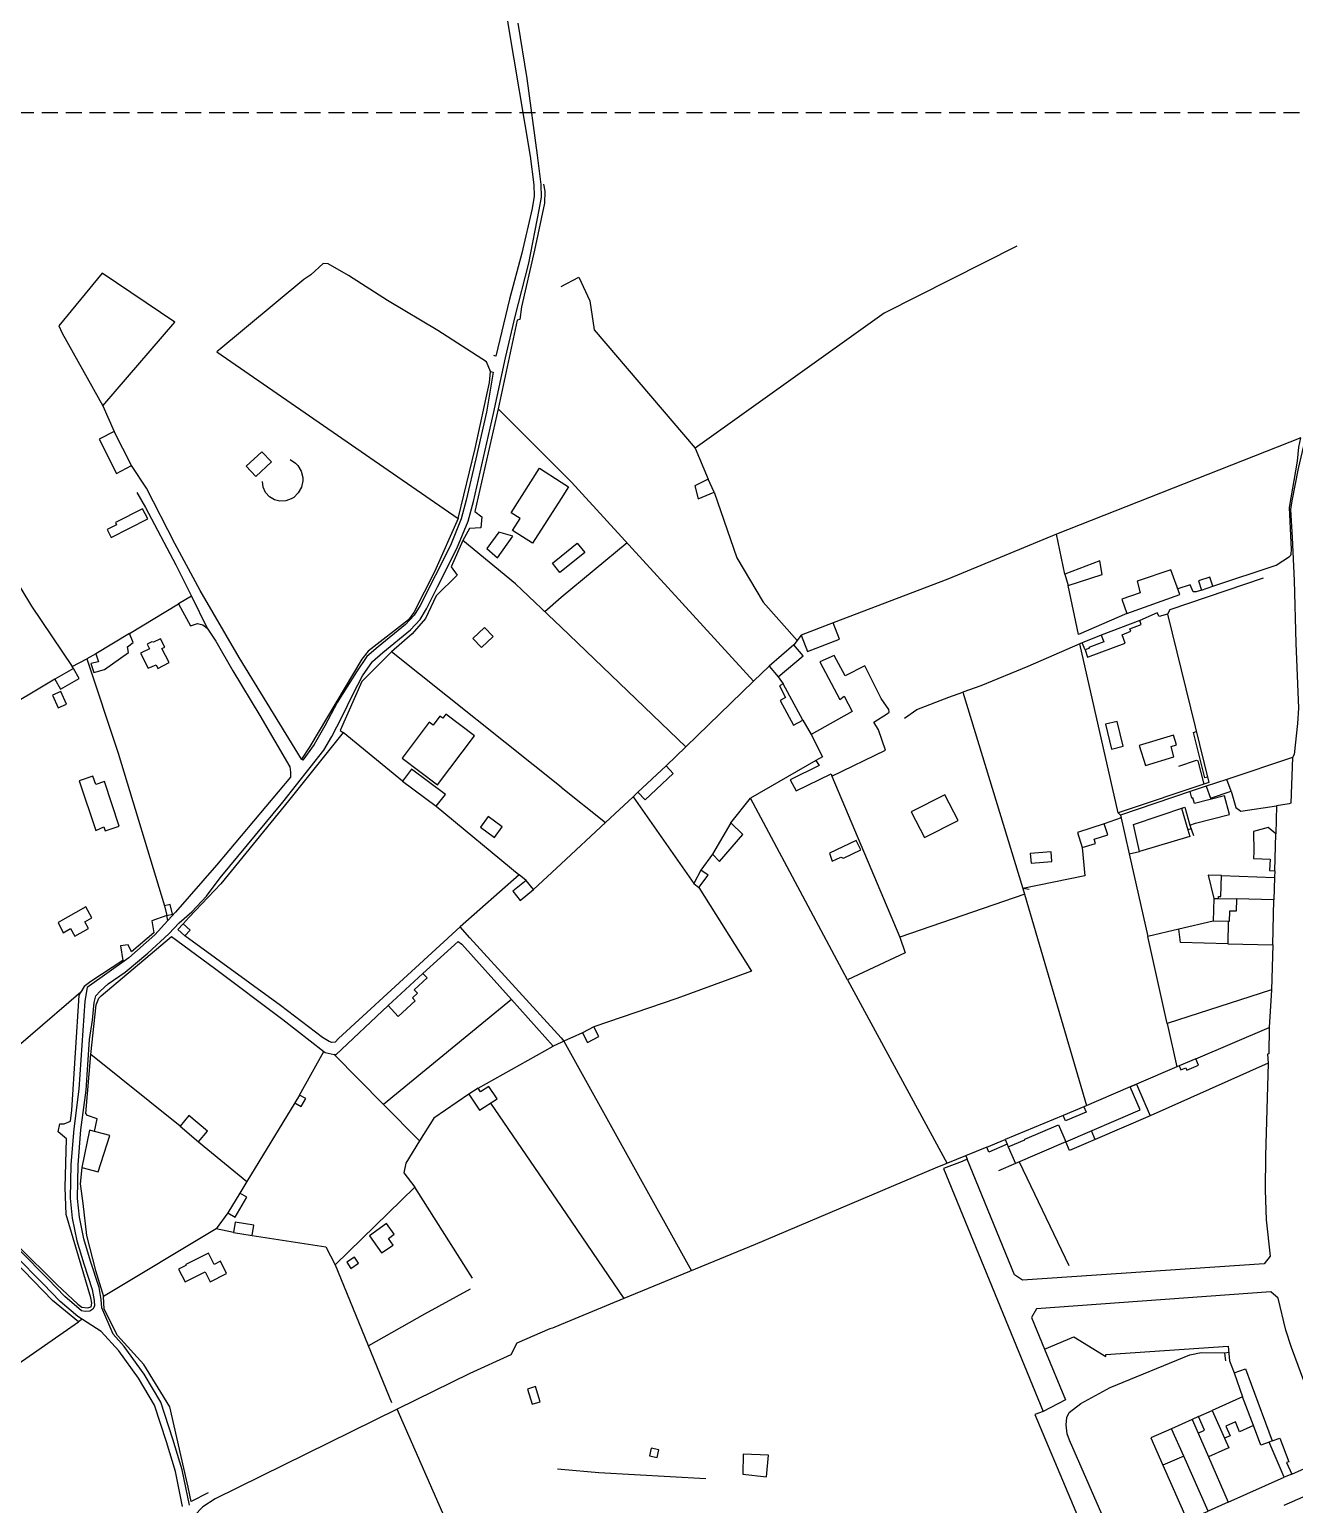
# Model space of a CAD drawing. Header units: millimetres. Extents: x 487814 to 495125, y 4392873 to 4398925.
# Drawn here: x 491882 to 492386, y 4397605 to 4398194 of the extents above; entities that cross this region are included whole.
import ezdxf

# ---------------------------------------------------------------- set-up
doc = ezdxf.new("R2010")
doc.units = ezdxf.units.MM
doc.linetypes.add('TRAZOS2', pattern=[9.525, 6.35, -3.175])
doc.layers.add('Cartografia_Base', color=8, linetype='Continuous')
doc.layers.add('Tramo_MT__15_S_E_Trazado', color=5, linetype='TRAZOS2')

msp = doc.modelspace()

# ---------------------------------------------------------------- linework, layer by layer
at = {"layer": 'Cartografia_Base'}
for p, q in [((491911.11, 4398043.5, 162.36), (491915.65, 4398033.17, 162.14)), ((492093.87, 4398017.15, 134.29), (492068.75, 4398042.32, 137.53)), ((492147.44, 4398026.54, 135.47), (492152.63, 4398014.15, 135.85)), ((492388.99, 4398030.63, 128.71), (492291.55, 4397992.2, 129.91)), ((492294.83, 4397976.24, 130.36), (492291.55, 4397992.2, 129.91)), ((492120.2, 4397988.75, 132.21), (492093.87, 4397966.93, 131.24)), ((491946.51, 4397967.56, 135.58), (491952.73, 4397954.79, 135.58)), ((491921.73, 4397952.55, 148.41), (491941.28, 4397964.42, 147.13)), ((492093.87, 4397966.93, 131.24), (492087.47, 4397961.26, 130.95)), ((492093.87, 4397955.13, 131.88), (492143.67, 4397907.43, 130.26)), ((492189.67, 4397951.99, 131.01), (492186.77, 4397948.03, 131.85)), ((492309.36, 4397951.98, 129.35), (492301.79, 4397948.92, 129.21)), ((491908.36, 4397944.52, 148.41), (491904.68, 4397942.54, 148.41)), ((492093.87, 4397891.36, 130.63), (492026.2, 4397945.25, 136.31)), ((492301.79, 4397948.92, 129.21), (492300.8, 4397948.49, 129.36)), ((492316.08, 4397880.99, 126.73), (492300.8, 4397948.49, 129.36)), ((492302.99, 4397946.06, 129.21), (492301.79, 4397948.92, 129.21)), ((491898.87, 4397939.42, 148.41), (491904.68, 4397942.54, 148.41)), ((491899.35, 4397938.71, 148.34), (491898.87, 4397939.42, 148.41)), ((492176.89, 4397939.63, 131.89), (492170.66, 4397933.59, 131.58)), ((491891.91, 4397934.4, 146.44), (491848.96, 4397908.68, 145.99)), ((492170.66, 4397933.59, 131.58), (492143.67, 4397907.43, 130.26)), ((492180.54, 4397935.35, 130.97), (492182.52, 4397932.51, 130.82)), ((492254.13, 4397929.16, 130.4), (492278.15, 4397850.91, 125.54)), ((492190.32, 4397918.07, 131.93), (492193.64, 4397912.31, 131.2)), ((492030.68, 4397893.75, 134.94), (492006.95, 4397913.05, 135.73)), ((492143.67, 4397907.43, 130.26), (492135.76, 4397899.76, 129.87)), ((492385.7, 4397903.08, 125.99), (492359.45, 4397894.42, 125.63)), ((492195.52, 4397901.9, 130.48), (492169.42, 4397886.88, 128.23)), ((492093.87, 4397891.36, 130.63), (492111.65, 4397877.2, 129.87)), ((492201.97, 4397895.67, 128.49), (492229.08, 4397831.38, 125.16)), ((492351.3, 4397891.67, 127.42), (492344.88, 4397889.51, 127.45)), ((492111.65, 4397877.2, 129.87), (492122.66, 4397887.47, 129.77)), ((492124.56, 4397889.24, 129.75), (492122.66, 4397887.47, 129.77)), ((492122.66, 4397887.47, 129.77), (492146.81, 4397852.82, 127.85)), ((492161.63, 4397877.09, 128.23), (492169.42, 4397886.88, 128.23)), ((492044.11, 4397883.74, 135.81), (492077.23, 4397856.32, 132.36)), ((492317.31, 4397879.07, 127.3), (492310.6, 4397876.7, 127.3)), ((492317.08, 4397880.14, 126.73), (492316.08, 4397880.99, 126.73)), ((492341.46, 4397882.86, 124.73), (492343.9, 4397874.26, 124.77)), ((492379.3, 4397883.87, 127.01), (492379.07, 4397872.68, 127)), ((492093.87, 4397860.64, 130.03), (492111.65, 4397877.2, 129.87)), ((492344.77, 4397876.16, 126.05), (492346.14, 4397872.03, 125.75)), ((492154.29, 4397864.62, 128.23), (492149.69, 4397858.21, 127.85)), ((492320.53, 4397864.71, 124.93), (492327.9, 4397831.64, 123.37)), ((492077.23, 4397856.32, 132.36), (492053.62, 4397835.62, 131.45)), ((492079.92, 4397854.08, 132.08), (492077.23, 4397856.32, 132.36)), ((492093.87, 4397860.64, 130.03), (492082.89, 4397850.4, 130.13)), ((492357.39, 4397855.99, 126.2), (492378.56, 4397855.27, 126.82)), ((492378.64, 4397857.96, 126.84), (492378.56, 4397855.27, 126.82)), ((492280.64, 4397850.4, 126.38), (492278.15, 4397850.91, 125.54)), ((492278.15, 4397850.91, 125.54), (492303.45, 4397764.23, 122.66)), ((492378.56, 4397855.27, 126.82), (492378.29, 4397846.29, 126.81)), ((492278.84, 4397848.59, 125.69), (492229.08, 4397831.38, 125.16)), ((492354.23, 4397846.91, 126.73), (492353.97, 4397837.81, 126.74)), ((492356.14, 4397846.86, 126.81), (492363.34, 4397846.69, 126.76)), ((492340.3, 4397834.63, 126.74), (492327.9, 4397831.64, 123.37)), ((492353.97, 4397837.81, 126.74), (492340.3, 4397834.63, 126.74)), ((492359.98, 4397837.65, 126.75), (492353.97, 4397837.81, 126.74)), ((492208.13, 4397814.41, 123.54), (492247.93, 4397741.17, 120.91)), ((492377.24, 4397810.42, 123.53), (492376.38, 4397795.38, 123.42)), ((492074.14, 4397806.57, 129.13), (492023.1, 4397764.69, 128.74)), ((492090.73, 4397787.95, 128.28), (492074.14, 4397806.57, 129.13)), ((492335.64, 4397797.01, 122.39), (492339.5, 4397779.67, 122.4)), ((492093.88, 4397791.25, 127.37), (492095.05, 4397789.96, 127.92)), ((492102.4, 4397793.28, 127.24), (492095.05, 4397789.96, 127.92)), ((491989.53, 4397768.45, 132.46), (491999.2, 4397785.81, 132.69)), ((492060.79, 4397771.25, 128.84), (492090.73, 4397787.95, 128.28)), ((492093.88, 4397789.43, 128.03), (492090.73, 4397787.95, 128.28)), ((492095.05, 4397789.96, 127.92), (492093.88, 4397789.43, 128.03)), ((492095.05, 4397789.96, 125), (492145.95, 4397698.35, 120.92)), ((491941.9, 4397756, 135.67), (491906.34, 4397784.58, 138.08)), ((492003.32, 4397784.6, 132.52), (492023.1, 4397764.69, 128.74)), ((492340.49, 4397780.09, 122.26), (492323.39, 4397772.8, 122.13)), ((492375.91, 4397781.16, 120.8), (492328.84, 4397760.1, 120.52)), ((492323.39, 4397772.8, 120.81), (492320.93, 4397771.74, 120.78)), ((491987.74, 4397765.3, 133.34), (491968.54, 4397733.98, 135.14)), ((492023.1, 4397764.69, 128.74), (492037.47, 4397750.22, 128.79)), ((492065.7, 4397765.23, 126.21), (492093.88, 4397723.93, 124.19)), ((492302.41, 4397763.79, 122.09), (492294.23, 4397760.27, 122.15)), ((491949.32, 4397749.75, 136.63), (491968.54, 4397733.98, 135.14)), ((492295.21, 4397749.77, 121.26), (492275.13, 4397741.11, 120.96)), ((492255.33, 4397744.16, 121.67), (492255.84, 4397742.8, 121.67)), ((492272.3, 4397747.77, 121.69), (492275.13, 4397741.11, 120.96)), ((492275.13, 4397741.11, 120.96), (492268.4, 4397738.21, 120.87)), ((492276.7, 4397741.78, 120.13), (492296.42, 4397700.47, 118.88)), ((491968.54, 4397733.98, 135.14), (491965.69, 4397729.33, 134.83)), ((492035.61, 4397731.65, 127.52), (492003.8, 4397700.74, 129.89)), ((492058.5, 4397695.32, 123.85), (492035.61, 4397731.65, 127.52)), ((491961.02, 4397721.45, 136.36), (491956.31, 4397715.08, 136.75)), ((492093.88, 4397723.93, 124.19), (492118.94, 4397687.19, 123.12)), ((491956.31, 4397715.08, 136.75), (491911.42, 4397688.05, 136.86)), ((491963.26, 4397713.54, 136.02), (491956.31, 4397715.08, 136.75)), ((492003.8, 4397700.74, 129.89), (492026.28, 4397645.79, 127.94)), ((492118.94, 4397687.19, 123.12), (492093.88, 4397676.84, 123.6)), ((491902.81, 4397678.97, 132.64), (491901.45, 4397677.99, 132.17)), ((492362.41, 4397657.54, 120.05), (492365.78, 4397648.04, 119.34)), ((492365.78, 4397648.04, 119.34), (492353.58, 4397642.52, 119.31)), ((492370.06, 4397636.57, 120.51), (492365.78, 4397648.04, 119.34)), ((492345.63, 4397638.98, 118.53), (492337.43, 4397635.29, 119.33)), ((492348.23, 4397640.11, 118.74), (492353.58, 4397642.52, 119.31)), ((492353.58, 4397642.52, 119.31), (492358.54, 4397631.49, 120.52)), ((492342.29, 4397624.33, 119.32), (492337.43, 4397635.29, 119.33)), ((492348.03, 4397633.46, 118.39), (492352.11, 4397624.07, 122.49)), ((492377.55, 4397630.42, 121.36), (492376.37, 4397629.97, 121.36)), ((492092.53, 4397619.32, 127.95), (492093.88, 4397619.2, 127.89)), ((492385.35, 4397617.21, 121.88), (492382.3, 4397615.91, 121.88)), ((492359.97, 4397606, 120.72), (492351.99, 4397602.45, 120.72))]:
    msp.add_line(p, q, dxfattribs=at)
for points in [[(491868.47, 4398267.09, 153.92), (491887.74, 4398283.35, 153.31), (491912.57, 4398304.58, 151.75), (491942.67, 4398329.47, 150.21), (491954.74, 4398340.23, 149.29), (492023.03, 4398398.31, 145.22), (492048.38, 4398419.52, 143.58), (492050.5, 4398420.04, 143.55), (492055.32, 4398339, 143.76), (492057.26, 4398313.5, 143.35), (492059.57, 4398286.05, 142.27), (492064.43, 4398250.45, 141.46), (492072.9, 4398194.42, 140.2), (492081.63, 4398143.16, 139.1), (492083.07, 4398131.61, 138.64), (492083.19, 4398127.08, 138.53), (492082.38, 4398122.21, 138.59), (492078.23, 4398104.41, 137.45), (492073.32, 4398086, 137.07), (492067.83, 4398063.3, 137.2), (492067.05, 4398063.52, 137.38)], [(492392.18, 4398219.31, 128.46), (492394.88, 4398192.6, 128.15), (492396.75, 4398169.47, 127.69), (492400.46, 4398127.84, 126.89), (492401.66, 4398112.02, 126.86), (492401.88, 4398098.67, 126.35), (492401.06, 4398085.93, 126.01), (492399.58, 4398072.65, 125.87), (492397.6, 4398061.26, 125.86), (492395.97, 4398054.03, 125.68), (492393.82, 4398042.72, 125.68), (492391.08, 4398031.96, 125.68), (492387.96, 4398018.48, 126.34), (492385.43, 4398005.53, 126.34), (492384.94, 4398002.09, 126.35), (492385.6, 4397990.97, 126.41), (492386.34, 4397973.7, 126.49), (492386.98, 4397948.75, 126.43), (492388.08, 4397922.84, 125.84), (492387.65, 4397916.64, 125.89), (492386.32, 4397904.38, 125.81), (492385.7, 4397903.08, 126.53)], [(491945.65, 4397604.72, 131.56), (491942.71, 4397618.91, 131.48), (491939.05, 4397631.14, 131.33), (491934.28, 4397645.86, 131.73), (491927.65, 4397657, 131.87), (491919.6, 4397668.06, 132.32), (491915.22, 4397672.96, 132.36), (491910.76, 4397683.58, 132.53), (491910.49, 4397686.8, 132.57), (491909.59, 4397691.64, 132.65), (491906.19, 4397702.1, 133.36), (491903.54, 4397711.04, 134.12), (491901.77, 4397719.71, 135.09), (491901.01, 4397727.19, 135.22), (491901.19, 4397740.57, 135.66), (491902.35, 4397754.58, 136.07), (491904.38, 4397770.4, 137.02), (491905.72, 4397790.6, 136.87), (491906.93, 4397798.38, 137.08), (491907.59, 4397805.33, 137.08), (491908.3, 4397808.07, 137.08), (491909.97, 4397809.88, 137.08), (491913.17, 4397812.76, 137.06), (491920.06, 4397817.51, 137.06), (491929.03, 4397825.07, 137.01), (491937.48, 4397832.79, 136.48), (491941.59, 4397837.12, 136.31), (491946.55, 4397841.59, 136.29), (491952.46, 4397847.84, 136.06), (491957.92, 4397855.11, 135.8), (491982.9, 4397885.37, 135.74), (491999.31, 4397906.06, 135.61), (492002.43, 4397911.47, 135.56), (492006.49, 4397919.23, 135.41), (492010.99, 4397928.58, 135.39), (492014.71, 4397935.75, 135.28), (492018.65, 4397941.46, 135.21), (492022.76, 4397945.09, 135.1), (492033.83, 4397954.13, 134.89), (492037.67, 4397958.16, 134.92), (492040.25, 4397962.45, 134.93), (492044.54, 4397971.22, 135.32), (492052.36, 4397986.57, 136.01), (492056.85, 4397997.47, 136.02), (492058.94, 4398005.27, 136.04), (492066.96, 4398040.4, 136.97), (492071.69, 4398062.62, 137.21), (492075.52, 4398079.09, 137.22), (492081.02, 4398100.45, 137.55), (492085.22, 4398121.68, 138.59), (492086.09, 4398126.78, 138.53), (492085.96, 4398131.81, 138.64), (492084.5, 4398143.52, 139.1), (492080.31, 4398174.1, 139.57), (492076.79, 4398196.13, 139.88)], [(492086.83, 4398131.94, 140.88), (492087.41, 4398129.1, 140.19), (492087.23, 4398124.35, 140.38), (492083.24, 4398105.64, 139.39), (492078.14, 4398082.95, 139.7), (492077.47, 4398077.97, 137.68), (492076.33, 4398077.69, 137.87), (492068.75, 4398042.32, 137.53)], [(492275.77, 4398107.18, 132.15), (492222.77, 4398080.48, 135.2), (492147.44, 4398026.54, 135.47)], [(492052.87, 4397998.49, 137.38), (492059.57, 4398026.44, 138.94), (492065.32, 4398052.82, 138.49), (492065.76, 4398057.19, 138.48), (492064.11, 4398061.05, 138.77), (492044.76, 4398073.55, 140.72), (492024.66, 4398085.52, 143.87), (492009.07, 4398095.46, 146.09), (492001.05, 4398100.1, 147.65), (491998.94, 4398100.21, 147.9), (491994.1, 4398095.8, 148.45), (491991.27, 4398093.92, 149.71), (491956.6, 4398065.07, 158.78), (492052.87, 4397998.49, 137.38)], [(491911.11, 4398043.5, 162.36), (491939.85, 4398076.79, 162.59), (491910.86, 4398096.44, 169.64), (491893.48, 4398075.36, 171.08), (491894.92, 4398072.51, 170.14), (491911.11, 4398043.5, 162.36)], [(492093.87, 4398091.09, 138.55), (492100.98, 4398094.77, 138.67), (492105.41, 4398085.36, 138.17), (492107.12, 4398073.84, 137.26), (492147.44, 4398026.54, 135.47)], [(492065.76, 4398057.19, 137.16), (492066.77, 4398056.93, 137.14), (492064.12, 4398040.93, 136.97), (492059.92, 4398022.28, 136.47), (492056.1, 4398005.83, 136.04), (492054.1, 4397998.37, 136.02), (492049.72, 4397987.74, 136.01), (492037.71, 4397963.84, 134.93), (492035.34, 4397959.9, 134.92), (492031.88, 4397956.27, 134.89), (492020.96, 4397947.36, 135.1), (492016.47, 4397943.39, 135.21), (492012.24, 4397937.26, 135.28), (492004.61, 4397925.11, 135.43), (491999.7, 4397915.79, 135.46), (491995.39, 4397908.32, 135.48), (491990.85, 4397902.04, 135.58), (491990.29, 4397902.47, 135.94)], [(492068.75, 4398042.32, 137.53), (492059.53, 4398001.29, 137.22), (492062.23, 4397999.2, 136.5), (492061.9, 4397994.73, 136.23), (492057.31, 4397994.55, 136.23), (492054.77, 4397989.69, 136.88)], [(491915.65, 4398033.17, 158.54), (491909.62, 4398030.11, 158.49), (491916.54, 4398016.44, 155.87), (491922.48, 4398019.68, 155.94), (491915.65, 4398033.17, 158.54)], [(492353.92, 4397971.44, 128.2), (492379.22, 4397979.83, 127.56), (492384.46, 4397983.37, 127.5), (492385.04, 4397983.92, 127.5), (492385.18, 4397984.21, 127.42), (492385.31, 4397986.2, 127.28), (492384.52, 4398002.95, 127.33), (492387.62, 4398021.36, 128.12), (492388.15, 4398027.03, 128.88), (492388.99, 4398030.63, 128.71)], [(491972.13, 4398015.25, 148.9), (491978.37, 4398021.08, 148.88), (491974.55, 4398025.16, 149.77), (491968.31, 4398019.33, 149.97), (491972.13, 4398015.25, 148.9)], [(491985.78, 4398022.07, 148.26), (491987.98, 4398020.63, 148.25), (491988.89, 4398019.68, 148.24), (491990.24, 4398017.43, 148.23), (491990.87, 4398014.88, 148.21), (491990.88, 4398013.56, 148.2), (491990.34, 4398010.99, 148.19), (491989.06, 4398008.7, 148.18), (491987.27, 4398006.92, 148.15), (491986.29, 4398006.29, 148.15), (491984.1, 4398005.49, 148.16), (491981.77, 4398005.38, 148.16), (491979.52, 4398005.95, 148.17), (491977.54, 4398007.17, 148.17), (491976, 4398008.93, 148.17), (491975.05, 4398011.05, 148.18), (491974.77, 4398013.32, 148.19)], [(492052.87, 4397998.49, 137.38), (492043.34, 4397977.27, 137.99), (492035.18, 4397960.99, 137.54), (492033.06, 4397958.07, 137.54), (492016.9, 4397945.6, 137.12), (492014.35, 4397942.34, 137.04), (491993.73, 4397907.53, 136.54), (491990.29, 4397902.47, 136.6), (491965.48, 4397943, 141.8), (491949.97, 4397969.81, 146.5), (491939.88, 4397988.52, 150.01), (491928.56, 4398010.61, 154.18), (491922.48, 4398019.68, 157.02)], [(492093.87, 4398006.51, 134.21), (492082.47, 4397988.69, 133.41), (492074.53, 4397993.78, 134.33), (492077.54, 4397998.49, 134.37), (492073.94, 4398000.79, 134.79), (492085.33, 4398018.59, 135), (492093.87, 4398013.02, 134.44)], [(492093.87, 4398017.15, 134.29), (492098.04, 4398012.97, 133.79), (492170.66, 4397933.59, 131.58)], [(491924.71, 4398008.9, 155.33), (491928.07, 4398002.85, 154.3), (491940.19, 4397979.99, 150.05), (491946.51, 4397967.56, 146.71), (491941.28, 4397964.42, 147.13)], [(492093.87, 4398013.02, 134.44), (492096.81, 4398011.1, 134.25), (492093.87, 4398006.51, 134.21)], [(492152.63, 4398014.15, 137.44), (492147.23, 4398011.5, 137.44), (492148.57, 4398006.35, 137.44), (492155, 4398009.05, 137.44), (492152.63, 4398014.15, 137.44)], [(492155, 4398009.05, 135.01), (492164, 4397982.87, 133.95), (492174.5, 4397965.12, 133.22), (492188.06, 4397949.78, 132.38)], [(491844.86, 4397995.45, 157.5), (491859.61, 4398001.44, 152.66), (491882.64, 4397963.48, 149.93), (491898.87, 4397939.42, 148.41)], [(491914.45, 4397990.96, 154.59), (491929.08, 4397998.39, 154.59), (491926.93, 4398002.41, 154.59), (491916.09, 4397996.91, 154.59), (491916.54, 4397996.02, 154.59), (491912.84, 4397994.14, 154.59), (491914.45, 4397990.96, 154.59)], [(492068.56, 4397982.81, 134.09), (492074.61, 4397991.52, 134.19), (492069.09, 4397993.11, 134.71), (492064.24, 4397986.51, 134.74), (492068.56, 4397982.81, 134.09)], [(492291.55, 4397992.2, 129.91), (492248.24, 4397974.34, 130.52), (492202.4, 4397956.91, 130.78)], [(492054.77, 4397989.69, 136.88), (492050.02, 4397979.16, 136.57), (492052.44, 4397975.83, 136.35), (492044.01, 4397967.67, 136.54), (492039.76, 4397958.57, 136.23), (492034.5, 4397952.47, 136.38), (492026.2, 4397945.25, 136.31)], [(492093.87, 4397955.13, 131.88), (492075.74, 4397972.49, 132.5), (492054.77, 4397989.69, 136.88)], [(492093.87, 4397983.45, 132.49), (492100.36, 4397988.7, 132.72), (492103.36, 4397984.99, 132.36), (492093.87, 4397977.31, 131.99)], [(492093.87, 4397977.31, 131.99), (492093.46, 4397976.98, 131.97), (492090.46, 4397980.69, 132.33), (492093.87, 4397983.45, 132.49)], [(492296.15, 4397971.73, 131.55), (492309.75, 4397976.19, 131.55), (492308.84, 4397981.56, 131.55), (492294.83, 4397976.24, 131.55), (492296.15, 4397971.73, 131.55)], [(492373.94, 4397974.71, 127.43), (492336.69, 4397962.06, 127.53), (492335.78, 4397960.37, 128.75), (492352.27, 4397893.14, 127.82), (492316.08, 4397880.99, 126.73)], [(492319.58, 4397960.62, 128.26), (492340.78, 4397968.21, 128.21), (492337.12, 4397978.02, 128.39), (492323.76, 4397973.49, 128.62), (492324.93, 4397968.85, 128.46), (492317.56, 4397966.38, 128.47), (492319.58, 4397960.62, 128.26)], [(492349.4, 4397969.95, 128.2), (492353.92, 4397971.44, 128.15), (492352.7, 4397975.13, 128.15), (492348.18, 4397973.64, 128.15), (492349.4, 4397969.95, 128.2)], [(492319.58, 4397960.62, 129.12), (492300.36, 4397952.2, 129.31), (492296.15, 4397971.73, 130.36)], [(492349.4, 4397969.95, 128.2), (492347.21, 4397969.22, 128.43), (492346.1, 4397969.29, 128.47), (492344.86, 4397972.02, 129.11), (492339.95, 4397970.44, 129.11)], [(491941.28, 4397964.42, 147.13), (491946.01, 4397955.7, 145.12), (491948.81, 4397956.56, 144.74), (491950.97, 4397956.05, 144.73), (491952.73, 4397954.79, 144.39), (491956.13, 4397949.57, 143.91), (491963.02, 4397937.66, 141.67), (491973.72, 4397919.94, 139.63), (491985.74, 4397899.39, 138.11), (491985.99, 4397897.26, 138.1), (491985.9, 4397895.31, 138.1), (491956.46, 4397860.2, 138.26), (491940.12, 4397841.39, 138.14), (491936.98, 4397838.1, 137.91), (491936.63, 4397840.07, 138.18), (491930.66, 4397838.02, 138.64), (491931.41, 4397833.2, 139.66), (491922.56, 4397825.63, 139.85), (491921.26, 4397828.44, 139.54), (491918.15, 4397828, 139.39), (491919.06, 4397822.14, 139.36), (491906.33, 4397813.81, 138.86), (491903.64, 4397811.69, 138.52), (491902.27, 4397809.48, 138.48)], [(492192.19, 4397945.48, 134.45), (492204.92, 4397950.4, 134.45), (492202.4, 4397956.91, 134.45), (492189.67, 4397951.99, 134.45), (492192.19, 4397945.48, 134.45)], [(492304.63, 4397946.71, 130.22), (492302.99, 4397946.06, 130.22), (492303.94, 4397943.22, 130.22), (492318.93, 4397948.79, 130.22), (492317.71, 4397952.15, 130.22), (492321.13, 4397953.61, 130.22), (492320.83, 4397954.5, 130.22), (492325.28, 4397956.27, 130.22), (492324.78, 4397957.82, 130.22), (492309.36, 4397951.98, 130.22), (492310.38, 4397949.27, 130.22), (492304.46, 4397947.02, 130.22), (492304.63, 4397946.71, 130.22)], [(492335.78, 4397960.37, 130.36), (492332.42, 4397959.41, 130.52), (492331.73, 4397960.81, 128.58), (492324.78, 4397957.82, 128.63)], [(491907.57, 4397936.99, 144.78), (491911.77, 4397938.28, 144.63), (491921.27, 4397945, 144.73), (491920.88, 4397947.35, 145.04), (491923.21, 4397949.08, 145.09), (491921.73, 4397952.55, 145.64), (491908.36, 4397944.52, 145.57), (491909.37, 4397941.35, 145.12), (491906.37, 4397940.59, 145.25), (491907.57, 4397936.99, 144.78)], [(491933.05, 4397938.7, 143.2), (491937.54, 4397940.98, 143.02), (491934.69, 4397946.6, 143.84), (491935.8, 4397947.16, 143.79), (491934.09, 4397950.53, 144.28), (491931.32, 4397949.13, 144.41), (491930.68, 4397949.34, 144.49), (491928.72, 4397948.34, 144.58), (491929.66, 4397946.49, 144.31), (491926.16, 4397944.71, 144.38), (491929.16, 4397938.8, 143.49), (491932.32, 4397940.14, 143.41), (491933.05, 4397938.7, 143.2)], [(492062.2, 4397947.01, 135.6), (492066.78, 4397951.38, 135.6), (492063.31, 4397955.01, 135.6), (492058.73, 4397950.64, 135.6), (492062.2, 4397947.01, 135.6)], [(492026.2, 4397945.25, 136.31), (492014.41, 4397933.46, 135.58), (492005.83, 4397913.96, 135.77), (492006.95, 4397913.05, 135.73)], [(492180.54, 4397935.35, 134.3), (492190.42, 4397943.75, 134.3), (492186.77, 4397948.03, 134.3), (492176.89, 4397939.63, 134.3), (492180.54, 4397935.35, 134.3)], [(492187.67, 4397889.81, 127.07), (492201.59, 4397896.6, 127.48), (492201.97, 4397895.67, 127.43), (492223.32, 4397906.09, 128.06), (492220.52, 4397914.21, 128.51), (492218.64, 4397917.23, 128.68), (492224.17, 4397920.66, 128.89), (492224.75, 4397921.17, 128.92), (492224.71, 4397922.26, 128.98), (492221.65, 4397926.64, 129.22), (492215.02, 4397939.7, 129.6), (492207.19, 4397935.76, 129.6), (492202.89, 4397943.82, 129.77), (492197.13, 4397941.35, 129.78), (492205.04, 4397926.3, 129.16), (492206.84, 4397927.61, 129.24), (492210.08, 4397921.49, 128.9), (492193.64, 4397912.31, 128.35), (492198.14, 4397903.36, 127.86), (492195.52, 4397901.9, 127.77), (492196.82, 4397899.98, 127.66), (492185.33, 4397894.25, 127.32), (492187.67, 4397889.81, 127.07)], [(492300.8, 4397948.49, 129.36), (492280.12, 4397939.46, 129.4), (492261.3, 4397931.72, 129.39), (492254.13, 4397929.16, 130.4)], [(491894.26, 4397930.35, 147.93), (491901.7, 4397934.66, 147.93), (491899.35, 4397938.71, 147.93), (491891.91, 4397934.4, 147.93), (491894.26, 4397930.35, 147.93)], [(491904.68, 4397942.54, 148.41), (491917.18, 4397904.86, 141.55), (491935.73, 4397843.94, 138.48)], [(492182.52, 4397932.51, 131.66), (492180.97, 4397931.68, 131.66), (492183.47, 4397927.06, 131.66), (492181.3, 4397925.89, 131.66), (492186.6, 4397916.06, 131.66), (492190.32, 4397918.07, 131.66), (492182.52, 4397932.51, 131.66)], [(491893.28, 4397922.97, 146.62), (491896.63, 4397924.48, 146.62), (491894.37, 4397929.5, 146.62), (491891.02, 4397927.99, 146.62), (491893.28, 4397922.97, 146.62)], [(492230.88, 4397918.79, 130.78), (492235.81, 4397922.24, 130.39), (492248.61, 4397927.19, 130.14), (492254.13, 4397929.16, 130.4)], [(492047.88, 4397920.39, 131.05), (492046.72, 4397918.79, 131.05), (492045.54, 4397919.68, 131.14), (492042.83, 4397916.07, 131.23), (492041.31, 4397917.21, 131.41), (492030.53, 4397902.87, 132.31), (492044.64, 4397892.26, 130.52), (492059.32, 4397911.79, 130.15), (492047.88, 4397920.39, 131.05)], [(492313.44, 4397906.49, 132.31), (492318.11, 4397907.62, 132.31), (492315.72, 4397917.56, 132.31), (492311.05, 4397916.44, 132.31), (492313.44, 4397906.49, 132.31)], [(492006.95, 4397913.05, 135.73), (491985.21, 4397885.9, 136.5), (491958.2, 4397852.76, 136.31), (491945.52, 4397839.46, 136.47), (491943.15, 4397836.78, 136.52)], [(492326.99, 4397899.9, 125.61), (492338.37, 4397903.37, 126.08), (492337.23, 4397907.5, 126.23), (492339.39, 4397908.16, 126.3), (492338.19, 4397912.1, 126.51), (492324.55, 4397907.94, 126.04), (492326.99, 4397899.9, 125.61)], [(492351.73, 4397895.27, 126.06), (492350.72, 4397894.96, 126.05), (492346.14, 4397913.17, 126.71), (492347.27, 4397913.52, 126.71)], [(492385.7, 4397903.08, 126.53), (492384.99, 4397884.94, 125.92), (492384.41, 4397884.64, 125.93), (492379.3, 4397883.87, 127.01)], [(492044.11, 4397883.74, 130.3), (492047.73, 4397888.33, 130.16), (492034.17, 4397898.44, 131.77), (492030.68, 4397893.75, 131.88), (492044.11, 4397883.74, 130.3)], [(492127.44, 4397886.19, 126.17), (492138.64, 4397896.71, 126.77), (492135.76, 4397899.76, 126.88), (492124.56, 4397889.24, 126.28), (492127.44, 4397886.19, 126.17)], [(492340.36, 4397899.67, 126.02), (492347.32, 4397902.09, 126.29), (492347.87, 4397901.79, 126.29), (492350.24, 4397892.46, 126.03)], [(491912.06, 4397873.91, 139.16), (491917.62, 4397875.75, 138.98), (491911.73, 4397893.51, 140.1), (491908.24, 4397892.35, 140.15), (491907.14, 4397895.66, 140.28), (491901.67, 4397893.84, 140.34), (491908.25, 4397874.01, 139.28), (491911.52, 4397875.52, 139.23), (491912.06, 4397873.91, 139.16)], [(492359.45, 4397894.42, 125.63), (492351.3, 4397891.67, 125.94), (492352.95, 4397886.95, 125.47), (492361.18, 4397889.66, 125.41), (492359.45, 4397894.42, 125.63)], [(492229.08, 4397831.38, 125.16), (492231.17, 4397825.23, 125.12), (492208.13, 4397814.41, 123.32), (492169.42, 4397886.88, 128.23)], [(492238.85, 4397871.16, 126.02), (492252.28, 4397878.01, 125.9), (492246.92, 4397888.18, 126.52), (492233.62, 4397881.41, 126.42), (492238.85, 4397871.16, 126.02)], [(492344.88, 4397889.51, 125.47), (492317.08, 4397880.14, 124.75), (492320.53, 4397864.71, 124.25), (492324.58, 4397865.69, 124.21), (492322.25, 4397876.45, 124.58), (492342.79, 4397883.31, 124.81), (492344.77, 4397876.16, 124.75), (492346.94, 4397876.87, 124.76), (492360.48, 4397880.44, 124.86), (492358.52, 4397887.89, 125.36), (492346.55, 4397884.74, 125.07), (492345.91, 4397887.08, 125.32), (492345.48, 4397886.96, 125.29), (492344.88, 4397889.51, 125.47)], [(492361.18, 4397889.66, 125.58), (492363.01, 4397883.16, 125.55), (492365.1, 4397881.74, 125.67), (492379.3, 4397883.87, 127.01)], [(492067.33, 4397871.26, 132.23), (492070.41, 4397875.43, 132.23), (492064.82, 4397879.55, 132.23), (492061.74, 4397875.38, 132.23), (492067.33, 4397871.26, 132.23)], [(492157.1, 4397861.62, 125.35), (492166.36, 4397872.41, 125.96), (492161.63, 4397877.09, 126.13), (492154.29, 4397864.62, 125.45), (492157.1, 4397861.62, 125.35)], [(492301.78, 4397867.23, 128.41), (492307.06, 4397868.83, 128.41), (492306.5, 4397870.57, 128.41), (492312.01, 4397872.33, 128.41), (492310.6, 4397876.7, 128.41), (492299.86, 4397873.26, 128.41), (492301.78, 4397867.23, 128.41)], [(492345.24, 4397874.71, 125.94), (492343.9, 4397874.26, 125.73), (492344.76, 4397871.57, 125.51), (492324.58, 4397865.69, 124.35)], [(492370.22, 4397865.54, 124.86), (492370.07, 4397862.86, 124.86), (492376.72, 4397862.62, 125.03), (492376.5, 4397858.03, 124.93), (492378.64, 4397857.96, 125), (492379.07, 4397872.68, 125.33), (492375.94, 4397875.16, 125.27), (492370.13, 4397873.67, 125.03), (492370.22, 4397865.54, 124.86)], [(492202.05, 4397861.77, 128.94), (492205.47, 4397863.41, 128.94), (492206.62, 4397863, 128.94), (492213.44, 4397866.25, 128.94), (492211.63, 4397870.03, 128.94), (492201.03, 4397864.97, 128.94), (492202.05, 4397861.77, 128.94)], [(492301.78, 4397867.23, 127.22), (492302.85, 4397855.88, 125.39), (492278.15, 4397850.91, 125.54)], [(492281.37, 4397860.98, 127.68), (492289.72, 4397861.62, 127.68), (492289.43, 4397865.45, 127.68), (492281.07, 4397864.81, 127.68), (492281.37, 4397860.98, 127.68)], [(492148.79, 4397851.23, 128.6), (492152.62, 4397856.2, 128.6), (492149.69, 4397858.21, 128.6), (492146.81, 4397852.82, 128.6), (492148.79, 4397851.23, 128.6)], [(492356.14, 4397846.86, 123.99), (492356.17, 4397847.72, 124.02), (492357.09, 4397847.69, 124.05), (492357.39, 4397855.99, 124.39), (492352.04, 4397856.17, 124.23), (492354.23, 4397846.91, 123.93), (492356.14, 4397846.86, 123.99)], [(492077.58, 4397846.12, 133.08), (492082.89, 4397850.4, 133.08), (492079.92, 4397854.08, 133.08), (492074.61, 4397849.8, 133.08), (492077.58, 4397846.12, 133.08)], [(492148.79, 4397851.23, 127.12), (492169.9, 4397817.93, 124.15), (492140.02, 4397806.93, 125.9), (492106.99, 4397795.63, 127.51)], [(491936.63, 4397840.07, 139.54), (491938.84, 4397840.58, 139.54), (491937.94, 4397844.45, 139.54), (491935.73, 4397843.94, 139.54), (491936.63, 4397840.07, 139.54)], [(492377.77, 4397828.32, 124.03), (492378.29, 4397846.29, 124.65), (492363.34, 4397846.69, 124.21), (492363.22, 4397841.79, 123.99), (492360.54, 4397841.86, 123.93), (492360.43, 4397837.63, 123.69), (492359.98, 4397837.65, 123.68), (492359.89, 4397828.78, 123.18), (492377.77, 4397828.32, 124.03)], [(491936.98, 4397838.1, 136.51), (491931.84, 4397832.4, 136.74), (491921.41, 4397823.21, 136.95), (491904.78, 4397811.37, 136.88), (491903.85, 4397805.96, 136.88), (491901.52, 4397770.74, 137.02), (491899.47, 4397754.95, 136.07), (491898.29, 4397740.69, 135.66), (491898.13, 4397727.23, 135.22), (491898.9, 4397719.33, 135.09), (491900.75, 4397710.31, 134.12), (491903.49, 4397701.04, 133.36), (491906.8, 4397690.89, 132.65), (491907.63, 4397686.43, 132.57), (491907.81, 4397684.21, 132.53), (491907.1, 4397682.99, 132.49), (491905.95, 4397682.25, 132.49), (491904.1, 4397682.03, 132.46), (491902.64, 4397682.36, 132.7), (491895.89, 4397688.08, 132.76), (491889.16, 4397695.16, 133.02), (491877.8, 4397706.53, 133.01)], [(491899.96, 4397831.83, 137.81), (491905.41, 4397834.96, 137.8), (491903.9, 4397837.59, 137.94), (491906.71, 4397839.2, 137.92), (491904.25, 4397843.49, 138.15), (491893.33, 4397837.24, 138.16), (491895.3, 4397833.16, 137.96), (491898.24, 4397834.84, 137.96), (491899.96, 4397831.83, 137.81)], [(491943.86, 4397831.92, 138.98), (491945.96, 4397834.25, 138.98), (491943.15, 4397836.78, 138.98), (491941.05, 4397834.45, 138.98), (491943.86, 4397831.92, 138.98)], [(492053.62, 4397835.62, 131.45), (492005.16, 4397791.04, 131.79), (492003.73, 4397789.53, 132.23), (492002.46, 4397789.41, 132.31), (492001.44, 4397789.81, 132.38), (491998.66, 4397791.43, 132.58), (491981.94, 4397804.14, 133.64), (491943.86, 4397831.92, 136.33)], [(492093.88, 4397791.25, 127.37), (492057.51, 4397831.14, 131.34), (492053.62, 4397835.62, 131.45)], [(492359.89, 4397828.78, 125.32), (492340.94, 4397829.27, 126.69), (492340.3, 4397834.63, 126.74)], [(491906.34, 4397784.58, 138.08), (491908.4, 4397804.4, 137.78), (491909.54, 4397807.08, 137.55), (491910.44, 4397807.99, 137.55), (491938.53, 4397831.67, 136.96), (491955.67, 4397819.11, 135.41), (491982.89, 4397798.63, 133.46), (491999.2, 4397785.81, 132.69)], [(492038.81, 4397816.97, 132.06), (492052.86, 4397829.7, 131.42), (492054.28, 4397828.59, 131.65), (492074.14, 4397806.57, 129.13)], [(492377.77, 4397828.32, 124.8), (492377.24, 4397810.42, 124.8), (492335.64, 4397797.01, 122.67), (492327.9, 4397831.64, 123.37)], [(492028.97, 4397799.73, 129.55), (492035.75, 4397805.97, 129.51), (492034.6, 4397807.24, 129.67), (492036.57, 4397809.06, 129.68), (492035.3, 4397810.45, 129.86), (492040.46, 4397815.19, 129.97), (492038.81, 4397816.97, 130.07), (492024.88, 4397804.17, 130.01), (492028.97, 4397799.73, 129.55)], [(491877.09, 4397708.38, 134.81), (491892.88, 4397692.74, 134.66), (491901.08, 4397685.02, 134.62), (491902.69, 4397683.85, 134.62), (491905, 4397683.48, 134.62), (491906.5, 4397683.92, 134.62), (491906.67, 4397685.36, 134.88), (491906.3, 4397687.52, 135.15), (491896.46, 4397720.81, 136.7), (491896.13, 4397731.48, 137.16), (491896.65, 4397751.03, 137.27), (491893.27, 4397753.72, 137.76), (491893.91, 4397756.96, 137.91), (491895.62, 4397756.95, 137.95), (491898.2, 4397758.07, 137.95), (491898.77, 4397762.38, 137.95), (491901.69, 4397808.14, 138.48), (491902.27, 4397809.48, 138.48), (491862.05, 4397774.86, 137.35)], [(492024.88, 4397804.17, 132.5), (492004.05, 4397784.44, 132.52), (492003.32, 4397784.6, 132.52)], [(492104.4, 4397789.39, 128.49), (492108.98, 4397791.74, 128.49), (492106.99, 4397795.63, 128.49), (492102.4, 4397793.28, 128.49), (492104.4, 4397789.39, 128.49)], [(492347.06, 4397782.89, 122.26), (492376.38, 4397795.38, 122.56), (492376.2, 4397784.94, 122.15), (492375.74, 4397784.72, 122.15), (492375.91, 4397781.16, 122.14), (492374.91, 4397744.24, 120.9), (492374.78, 4397730.51, 120.59), (492375.2, 4397718.69, 120.24), (492376.75, 4397704.09, 119.97), (492374.41, 4397701.06, 119.97), (492277.99, 4397694.63, 121.23), (492274.75, 4397696.73, 121.29), (492255.84, 4397742.8, 121.67), (492253.9, 4397741.97, 121.68)], [(491999.2, 4397785.81, 132.69), (491999.76, 4397785.36, 132.52), (492003.32, 4397784.6, 132.52)], [(491907.74, 4397753.93, 138.2), (491908.87, 4397758.91, 137.9), (491904.99, 4397760.31, 137.9), (491904.36, 4397761.08, 137.9), (491906.34, 4397784.58, 138.08)], [(492341.16, 4397778.52, 120.79), (492343.1, 4397779.35, 120.81), (492343.53, 4397778.33, 120.83), (492348.16, 4397780.31, 120.87), (492347.06, 4397782.89, 121.18), (492340.49, 4397780.09, 120.83), (492341.16, 4397778.52, 120.79)], [(491990.23, 4397763.89, 132.85), (491992.02, 4397767.04, 132.85), (491989.53, 4397768.45, 132.85), (491987.74, 4397765.3, 132.85), (491990.23, 4397763.89, 132.85)], [(492057.12, 4397768.85, 128.53), (492043.1, 4397759.21, 128.95), (492037.47, 4397750.22, 128.79)], [(492061.32, 4397762.44, 125.59), (492068.36, 4397766.94, 125.32), (492065.11, 4397771.89, 125.52), (492061.8, 4397769.71, 125.6), (492060.79, 4397771.25, 125.76), (492057.12, 4397768.85, 125.85), (492061.32, 4397762.44, 125.59)], [(492271.86, 4397748.78, 120.8), (492272.3, 4397747.77, 120.83), (492278.96, 4397750.58, 120.45), (492278.84, 4397750.87, 120.44), (492292.32, 4397756.51, 120.3), (492295.21, 4397749.77, 120.02), (492324.89, 4397762.52, 120.7), (492320.93, 4397771.74, 120.78), (492302.41, 4397763.79, 120.56), (492303.33, 4397761.64, 120.49), (492295.15, 4397758.12, 120.31), (492294.23, 4397760.27, 120.4), (492271.06, 4397750.65, 120.73), (492271.86, 4397748.78, 120.8)], [(492320.93, 4397771.74, 123.47), (492323.39, 4397772.8, 123.53), (492328.84, 4397760.1, 123.5), (492306.96, 4397750.71, 123.27), (492305.48, 4397754.18, 123.27)], [(491949.32, 4397749.75, 136.64), (491952.88, 4397753.98, 136.64), (491945.46, 4397760.23, 136.64), (491941.9, 4397756, 136.64), (491949.32, 4397749.75, 136.64)], [(491909.29, 4397737.78, 135.28), (491913.95, 4397752.34, 135.32), (491905.73, 4397754.44, 135.87), (491902.78, 4397739.52, 135.57), (491909.29, 4397737.78, 135.28)], [(492037.47, 4397750.22, 128.79), (492032.02, 4397741.21, 128.27), (492031.12, 4397737.36, 127.81), (492035.61, 4397731.65, 127.52)], [(492271.86, 4397748.78, 120.8), (492264.55, 4397745.69, 121.21), (492263.72, 4397747.62, 121.15), (492271.06, 4397750.65, 120.73)], [(492306.96, 4397750.71, 120.05), (492296.7, 4397746.31, 120.02), (492295.21, 4397749.77, 120.02)], [(492263.72, 4397747.62, 121.78), (492243.1, 4397739.22, 120.83), (492171.28, 4397708.81, 122.13), (492118.94, 4397687.19, 123.12)], [(491902.78, 4397739.52, 137.97), (491901.99, 4397733.02, 137.51), (491903.17, 4397725.22, 137.55), (491904.62, 4397712.44, 137.13), (491908.14, 4397698.44, 136.59), (491911.42, 4397688.05, 136.86)], [(492253.9, 4397741.97, 121.78), (492246.43, 4397739.08, 121.71), (492286.19, 4397642.17, 120.66), (492282.85, 4397640.99, 118.57)], [(491963.87, 4397719.77, 136.79), (491968.53, 4397727.65, 136.79), (491965.69, 4397729.33, 136.79), (491961.02, 4397721.45, 136.79), (491963.87, 4397719.77, 136.79)], [(491874.25, 4397659.08, 130.35), (491901.45, 4397677.99, 132.38), (491891.02, 4397686.48, 132.76), (491875.75, 4397702.3, 132.42), (491858.33, 4397716.76, 131.81), (491843.02, 4397724.61, 131.35), (491874.25, 4397659.08, 130.35)], [(491970.64, 4397712.37, 137.17), (491971.3, 4397716.52, 137.17), (491963.92, 4397717.69, 137.17), (491963.26, 4397713.54, 137.17), (491970.64, 4397712.37, 137.17)], [(492022.24, 4397705.54, 125.71), (492026.89, 4397708.55, 125.36), (492025.01, 4397711.2, 125.82), (492027.33, 4397712.86, 125.58), (492024.27, 4397717.16, 126.21), (492017.44, 4397712.28, 126.84), (492022.24, 4397705.54, 125.71)], [(491970.64, 4397712.37, 134.22), (492000.04, 4397707.93, 130.54), (492003.8, 4397700.74, 129.89)], [(491942.94, 4397604.26, 131.56), (491940.04, 4397618.25, 131.48), (491936.52, 4397630.01, 131.33), (491931.75, 4397644.74, 131.73), (491925.36, 4397655.48, 131.87), (491917.47, 4397666.32, 132.32), (491910.49, 4397674.13, 132.38), (491901.13, 4397680.03, 132.7), (491894.08, 4397686.01, 132.76), (491887.35, 4397693.09, 133.02), (491875.97, 4397704.48, 133.01)], [(491943.9, 4397693.88, 134.01), (491951.93, 4397697.91, 133.94), (491953.92, 4397693.93, 133.53), (491960.43, 4397697.21, 133.26), (491957.97, 4397702.11, 133.73), (491955.53, 4397700.88, 133.86), (491953.27, 4397705.37, 134.31), (491944.21, 4397700.81, 134.53), (491944.14, 4397700.36, 134.5), (491941.34, 4397698.95, 134.51), (491943.9, 4397693.88, 134.01)], [(492010.07, 4397699.2, 129.52), (492013.13, 4397701.29, 129.52), (492011.43, 4397703.77, 129.52), (492008.37, 4397701.69, 129.52), (492010.07, 4397699.2, 129.52)], [(492057.69, 4397690.95, 123.35), (492039.35, 4397681.04, 124.16), (492017.05, 4397668.34, 125.6)], [(491953.12, 4397609.68, 129.75), (491946.28, 4397606.3, 131.66), (491945.16, 4397612.01, 131.7), (491937.83, 4397644.01, 131.96), (491927.43, 4397660.86, 133.76), (491916.91, 4397672.43, 134.1), (491911.64, 4397683.06, 134.87), (491911.42, 4397688.05, 136.86)], [(492369.16, 4397653.04, 118.13), (492377.55, 4397630.42, 117.95), (492380.62, 4397631.57, 117.89), (492384.18, 4397622.13, 118.39), (492383.33, 4397621.78, 118.39), (492385.35, 4397617.21, 118.61), (492398.87, 4397623.11, 118.63), (492400.53, 4397626.93, 118.61), (492396.42, 4397637.54, 118.67), (492385.22, 4397667.75, 119.41), (492382.98, 4397674.63, 119.45), (492379.92, 4397687.39, 119.75), (492377.06, 4397689.86, 119.82), (492283.59, 4397683.15, 120.89), (492281.59, 4397679.62, 121.16), (492286.8, 4397667.01, 121.05), (492298.39, 4397671.91, 119), (492311.2, 4397664.11, 118.14), (492311.15, 4397664.96, 118.18), (492360.03, 4397668.22, 118.6), (492360.6, 4397662.44, 118.31), (492362.41, 4397657.54, 118.08), (492366.9, 4397659.18, 118.25), (492369.16, 4397653.04, 118.13)], [(492093.88, 4397676.84, 123.6), (492090.5, 4397675.44, 123.66), (492089.42, 4397675.15, 122.79), (492076.3, 4397669.37, 124.48), (492073.83, 4397664.79, 124.65), (492057.44, 4397657.33, 124.65), (492028.52, 4397643.12, 128.1)], [(492286.8, 4397667.01, 121.05), (492295.16, 4397646.76, 120.8), (492286.19, 4397642.17, 120.66)], [(492343.63, 4397598.74, 120.39), (492334.94, 4397592.7, 119.74), (492331.26, 4397591.03, 119.46), (492329.52, 4397591.01, 119.28), (492326.63, 4397591.69, 119.43), (492323.5, 4397594.91, 117.8), (492320.79, 4397598.15, 117.51), (492312.39, 4397594.83, 118.03), (492296.7, 4397630.68, 117.37), (492295.79, 4397633.27, 117.71), (492295.43, 4397636.89, 117.69), (492295.65, 4397639.78, 117.7), (492296.54, 4397641.72, 117.7), (492301.25, 4397645.37, 117.7), (492312.99, 4397651.67, 117.71), (492344.7, 4397664.75, 118.16), (492349.27, 4397665.75, 118.16), (492358.59, 4397665.56, 117.89)], [(492360.28, 4397665.66, 120.11), (492358.59, 4397665.5, 120.1), (492358.91, 4397662.35, 119.92)], [(492083.73, 4397652.08, 125.65), (492080.54, 4397651.13, 125.65), (492082.35, 4397645.08, 125.65), (492085.54, 4397646.03, 125.65), (492083.73, 4397652.08, 125.65)], [(491953.96, 4397554.18, 135.53), (492050.09, 4397594.07, 134.38), (492028.52, 4397643.12, 128.1), (491955.9, 4397607.27, 130.42), (491950.99, 4397604.07, 131.24), (491947.51, 4397600.53, 132.05), (491953.96, 4397554.18, 135.53)], [(492282.85, 4397640.99, 118.57), (492311.29, 4397573.4, 119.54), (492312.77, 4397566.5, 119.91), (492319.52, 4397554.54, 119.89), (492336.25, 4397517.57, 122.48)], [(492348.03, 4397633.46, 117.56), (492350.6, 4397634.66, 117.48), (492348.23, 4397640.11, 117.82), (492345.63, 4397638.98, 117.91), (492348.03, 4397633.46, 117.56)], [(492358.74, 4397626.96, 117.8), (492352.11, 4397624.07, 117.99), (492359.97, 4397606, 118.61), (492382.3, 4397615.91, 118.61), (492376.37, 4397629.97, 117.94), (492373.06, 4397628.73, 117.93), (492370.06, 4397636.57, 117.49), (492364.48, 4397634.11, 117.6), (492362.87, 4397638.09, 117.45), (492359.09, 4397636.33, 117.6), (492360.79, 4397632.48, 117.63), (492358.54, 4397631.49, 117.69), (492360.28, 4397627.63, 117.79), (492358.74, 4397626.96, 117.8)], [(492337.43, 4397635.29, 119.33), (492329.2, 4397631.59, 119.41), (492333.96, 4397620.75, 122.32)], [(492132.21, 4397623.77, 126.61), (492132.87, 4397626.84, 126.61), (492129.88, 4397627.48, 126.61), (492129.22, 4397624.41, 126.61), (492132.21, 4397623.77, 126.61)], [(492175.87, 4397616.04, 122.33), (492176.65, 4397624.69, 121.39), (492166.52, 4397625.13, 121.84), (492166.44, 4397617.14, 122.8), (492175.87, 4397616.04, 122.33)], [(492342.29, 4397624.33, 117.5), (492333.96, 4397620.75, 117.76), (492343.63, 4397598.74, 118.67), (492351.99, 4397602.45, 118.6), (492342.29, 4397624.33, 117.5)], [(492093.88, 4397619.2, 127.89), (492109.01, 4397617.84, 127.22), (492151.62, 4397615.44, 125.92)], [(492382.29, 4397604.77, 119.08), (492405.13, 4397614.73, 118.23), (492410.44, 4397602.55, 118.26)]]:
    msp.add_polyline3d(points, dxfattribs=at)
at = {"layer": 'Tramo_MT__15_S_E_Trazado', "linetype": 'TRAZOS2'}
msp.add_lwpolyline([(490296.11, 4398160.52), (494163.23, 4398160.52), (494163.23, 4394637.06), (490296.11, 4394637.06)], close=True, dxfattribs=at)

doc.saveas('drawing.dxf')
